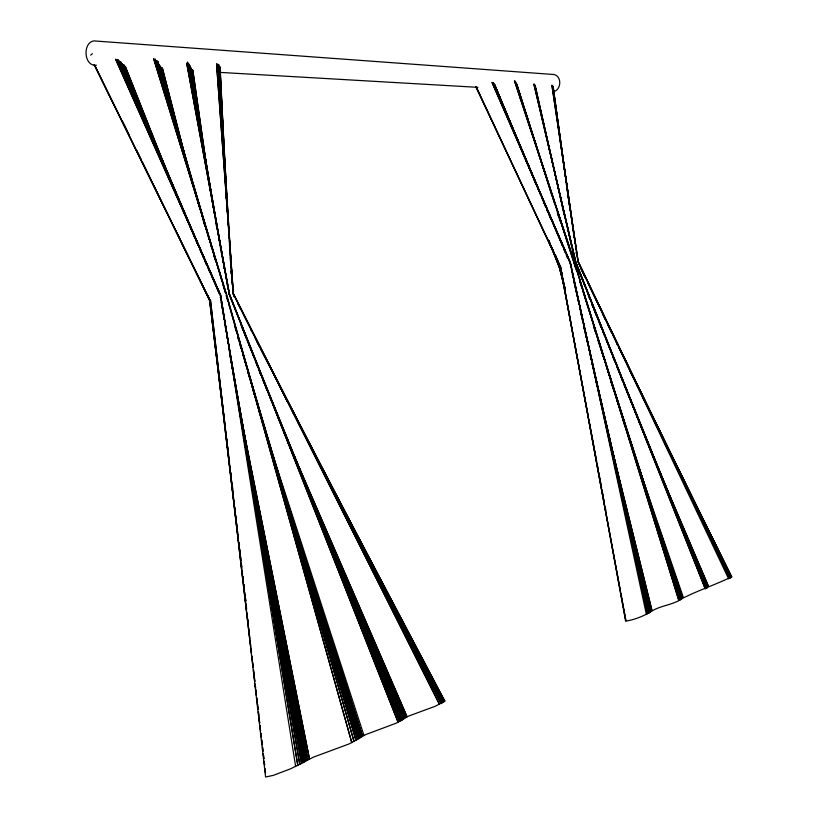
<?xml version="1.0" encoding="UTF-8"?>
<svg xmlns="http://www.w3.org/2000/svg" width="818" height="818" viewBox="0 0 818 818"><rect width="100%" height="100%" fill="white"/><g stroke="black" fill="none" stroke-linecap="round" stroke-linejoin="round"><path stroke-width="1.23" d="M731.691 576.833C715.627 584.696 697.652 590.545 681.844 598.715C672.519 605.381 659.512 605.432 650.341 612.089C642.836 616.394 634.011 619.962 625.617 621.087L560.555 266.648L475.851 86.728M444.88 701.006L435.616 706.118L408.489 716.128L396.311 723.132L365.626 734.615L349.245 743.869L313.499 757.12L290.84 768.695L273.324 775.362L265.594 777.018L210.4 299.828L239.204 546.997M90.634 55.113L92.414 53.712M553.694 91.606C561.393 89.786 562.038 76.35 554.052 74.53L93.835 40.9C82.454 42.628 83.702 66.708 96.432 65.225M220.195 72.403L477.927 87.352M312.936 451.331L314.132 453.591M317.711 460.37L318.908 462.63M298.12 422.609L301.085 428.254M302.271 430.503L303.468 432.763M304.654 435.023L305.84 437.272M308.805 442.916L318.314 460.953M319.501 463.213L444.818 701.19L321.024 466.751L322.251 469.072M325.216 474.716L328.775 481.485M331.74 487.139L337.067 497.303M338.253 499.553L339.439 501.812M342.405 507.467L347.732 517.62M348.918 519.88L356.617 534.563M357.803 536.823L444.317 701.691L290.86 407.732M278.468 383.99L287.905 402.078L278.57 383.939M285.932 398.836L287.108 401.106M292.404 411.29L293.58 413.56M296.525 419.215L303.58 432.804M316.515 457.712L307.108 439.593L322.312 469.082M319.449 463.377L328.867 481.485M330.043 483.755L341.208 505.268M342.384 507.528L443.53 702.273L254.776 337.333M250.676 329.398L251.842 331.668M256.412 340.809L259.326 346.484M260.492 348.754L269.828 366.914M274.49 375.994L275.656 378.264M290.819 407.783L305.983 437.293M323.478 471.352L340.39 504.266M341.556 506.546L442.456 702.928L237.639 303.038L240.502 308.744M234.725 297.353L233.57 295.083L234.715 297.363M243.386 314.429L441.106 703.644L233.283 293.723L216.555 63.773L233.386 293.59L439.511 704.421L233.283 293.723L217.7 64.049L225.216 177.097M659.605 431.873L667.549 447.855M668.684 450.135L673.224 459.266M676.067 464.982L678.94 470.81M680.034 472.968L731.742 577.027L642.529 396.352M630.105 371.188L634.062 379.194M635.187 381.485L639.707 390.636M631.179 373.57L632.304 375.861M636.823 385.012L637.948 387.303M644.717 401.035L652.048 415.912M653.173 418.202L657.682 427.364M658.817 429.644L677.427 467.415M678.551 469.706L731.578 577.283L618.715 347.006M94.142 64.847L209.889 300.134L225.359 429.552M602.437 313.785L605.238 319.511M611.976 333.263L608.05 325.237L611.895 333.335M613.101 335.554L617.6 344.715M616.373 342.507L617.488 344.797M618.612 347.088L625.893 362.006M627.007 364.296L643.807 398.703M644.932 400.994L731.169 577.6L587.743 282.629M584.952 276.893L581.046 268.856L584.921 276.903M122.71 121.504L129.397 135.267M136.637 150.164L141.095 159.336M142.209 161.627L209.602 300.318L222.056 401.669M589.369 286.106L597.15 302.19M598.265 304.49L617.723 344.705M618.827 347.006L730.546 577.978L578.05 261.78L551.915 85.225L578.224 261.678L728.654 578.888M578.224 261.678L729.707 578.408L578.05 261.78L552.498 85.42L572.661 226.658M475.994 86.964L560.248 266.801L588.449 417.344M476.935 88.211L560.248 266.801L625.913 620.862L620.811 593.234M216.095 286.239L118.334 59.847L220.441 295.4L297.824 765.597L220.604 295.237L115.614 59.172L220.625 295.145L295.666 766.599M220.604 295.237L117.056 59.458L220.441 295.4L299.787 764.636L229.551 350.942M571.496 269.112L647.498 613.837L570.34 262.762L491.996 82.373L570.432 262.69L646.373 614.379M288.56 443.08L407.057 716.813L286.597 438.336M284.061 432.477L285.584 435.994M217.118 288.58L219.142 293.273L119.97 61.442L198.774 246.678M570.34 262.762L492.753 82.536L570.126 262.895L648.459 613.336L583.776 325.4M312.803 502.15L404.072 718.603L294.797 458.407L296.239 461.986M293.877 456.015L405.83 717.468L297.241 464.327L404.828 718.061L306.975 487.937M646.404 440.534L647.897 444.062M648.899 446.413L650.402 449.941M655.351 461.73L653.347 457.037L708.449 586.332L656.353 464.082M297.987 466.802L299.49 470.33L297.926 466.863M305.983 485.585L304.48 482.068L305.942 485.698M199.776 249.02L201.269 252.537M202.271 254.889L203.764 258.406M204.766 260.748L206.259 264.265M662.703 479.951L661.21 476.434L662.692 480.023M663.695 482.293L707.877 586.67L660.32 474.031M560.34 240.829L493.356 82.782L570.126 262.895L570.944 266.627M561.332 243.171L562.825 246.688M565.31 252.537L563.817 249.03L565.31 252.486M567.784 258.396L566.301 254.879L567.784 258.376M294.746 458.417L296.239 461.945M657.846 468.162L659.328 471.689M562.825 246.607L494.348 84.295L540.688 195.011M307.844 490.391L309.337 493.919M310.329 496.27L311.811 499.798M198.876 246.545L120.952 62.004L188.068 222.118M199.878 248.897L201.361 252.425M202.353 254.776L206.821 265.359M208.314 268.877L209.306 271.228M664.523 484.788L666.005 488.315M666.987 490.667L669.952 497.712M670.944 500.054L707.498 586.966L670.934 500.176M663.674 482.375L670.075 497.651M542.17 198.539L543.152 200.901M544.144 203.253L545.626 206.78M546.608 209.142L548.091 212.67M549.072 215.032L550.555 218.559M538.367 189.265L494.675 84.663L533.234 177.874M539.348 191.617L540.821 195.144M541.802 197.496L543.275 201.023M544.256 203.375L545.729 206.903M546.71 209.244L548.183 212.772M298.049 466.843L299.531 470.381M306.924 488.06L313.335 503.377M314.316 505.739L403.55 719.073L283.253 430.012M655.423 462.426L656.905 466.076M657.876 468.315L659.349 471.966M660.32 474.205L707.335 587.385M278.345 418.223L279.817 421.761M280.799 424.123L282.271 427.661M194.694 237.568L122.24 63.784L175.124 192.025M195.676 239.909L197.138 243.437M533.622 178.845L535.667 183.743M287.312 440.411L288.774 443.939M289.756 446.301L291.218 449.828M292.2 452.19L294.633 458.08M295.615 460.432L299.521 469.859M300.492 472.211L301.954 475.749M302.936 478.101L311.719 499.307M312.691 501.659L327.343 537.007M328.315 539.359L402.998 719.584L269.357 395.298L401.065 720.832L229.582 295.574L399.716 721.548L229.377 294.183L186.678 63.047L229.469 294.061L398.121 722.314L229.377 294.183L187.557 62.056L226.627 280.574M641.598 428.223L643.071 431.863M644.032 434.113L650.371 449.563M651.332 451.802L707.355 587.58L623.602 383.264M256.228 363.458L257.69 366.996M258.662 369.358L261.095 375.247M262.067 377.609L268.386 392.937L255.472 360.973M176.115 194.214L177.578 197.925L176.064 194.408M178.539 200.103L180.001 203.641M612.948 357.282L614.4 360.82M617.314 367.906L619.246 372.63M620.218 374.992L622.631 380.902M259.48 371.822L260.932 375.36M262.875 380.084L264.316 383.622M265.288 385.984L266.74 389.532M270.124 397.793L271.576 401.341M273.509 406.065L274.96 409.603M275.932 411.965L282.22 427.323M283.672 430.861L285.605 435.585M286.566 437.947L402.159 720.177L240.707 324.235M621.107 377.446L622.559 380.994M623.531 383.356L707.161 587.845L602.293 329.93M122.639 64.591L150.645 133.058M151.606 135.42L158.856 153.119M164.643 167.291L166.095 170.829M167.056 173.191L168.508 176.729M588.336 295.615L589.778 299.163M593.152 307.445L591.7 303.897L593.091 307.486M601.322 327.558L594.113 309.817L596.445 315.779M162.823 162.271L123.313 65.256L150.635 132.792M163.784 164.633L166.197 170.553M167.158 172.915L168.61 176.463M169.571 178.825L171.013 182.383M171.984 184.745L173.426 188.293M599.328 322.885L601.24 327.619M603.163 332.364L604.604 335.912M605.555 338.284L616.107 364.337M617.069 366.699L706.752 588.162L583.479 282.394M241.586 326.648L243.028 330.196M243.979 332.558L246.382 338.478M247.333 340.85L254.521 358.601M151.596 135.154L156.391 147.005M157.353 149.367L158.784 152.925M159.745 155.297L162.629 162.404M582.528 280.022L575.361 262.251L585.78 288.253M495.279 87.322L500.769 100.655L495.544 87.7M502.426 105.052L504.573 110.093M166.923 172.148L123.671 64.591L164.428 166.34M167.874 174.52L169.306 178.058M171.207 182.792L172.629 186.33M586.731 290.625L706.128 588.531L575.678 262.077L533.868 84.019L575.841 261.975L705.3 588.95L575.678 262.077L534.451 84.234L568.49 232.373M165.849 169.888L166.79 172.25M507.344 116.483L508.765 120.041M510.657 124.786L512.068 128.344L510.616 124.817M552.804 249.827L559.829 267.547L564.778 287.343L559.829 267.547L552.794 249.735M172.772 186.095L170.42 180.164L172.721 186.167M550.667 245.124L559.532 267.701L564.86 288.703L559.532 267.701L551.199 246.33M548.878 240.4L550.269 243.958M548.755 240.472L559.389 267.783L564.727 288.785M209.612 300.165L207.772 295.431L209.623 300.165M207.7 295.513L209.991 301.464M635.228 457.344L683.245 597.201M643.48 482.917L682.58 597.59L634.983 457.497M635.054 457.63L641.107 475.81M643.531 483.08L681.864 598.428M622.764 419.409L624.758 425.452M631.946 447.221L681.844 598.715L610.657 380.482M610.545 380.615L613.306 389.112M616.455 398.816L681.527 599.083L593.49 325.676M265.288 431.945L266.464 435.585M268.048 440.442L363.949 735.413M516.587 83.906L573.387 260.952L515.248 81.125L574.205 261.944L680.044 600.054L582.948 291.341M272.65 456.495L273.825 460.145M274.603 462.579L362.507 736.169L272.823 456.362M593.377 325.758L595.32 331.842M597.651 339.143L603.49 357.394M605.821 364.695L680.924 599.533L579.584 280.441M267.752 440.544L268.928 444.194M576.485 270.697L573.776 262.169L575.688 268.243M276.873 470.759L279.572 479.266M282.66 488.98L361.311 736.875L274.449 462.068M516.567 83.917L551.976 195.676M557.365 212.68L558.51 216.32M516.884 84.377L554.389 203.109M557.447 212.803L560.125 221.289M270.226 448.693L271.382 452.344M579.512 280.4L581.424 286.474M276.77 470.831L277.916 474.481M282.496 489.103L283.641 492.753M285.175 497.62L360.37 737.509L274.48 462.068M270.298 448.663L272.2 454.757M276.873 470.831L278.764 476.925M282.547 489.133L283.682 492.794M285.196 497.671L289.357 511.097M290.871 515.984L359.716 738.081L270.441 448.141M258.815 410.38L259.94 414.031M263.693 426.219L264.817 429.869M265.564 432.303L268.938 443.274M272.752 456.945L273.866 460.606M276.852 470.36L277.967 474.021M279.459 478.908L282.813 489.89L276.975 470.34M285.053 497.211L286.913 503.315M287.66 505.749L295.114 530.156M295.86 532.6L303.314 557.007M304.061 559.44L358.846 738.828L251.566 384.47M247.496 371.024L250.083 379.583M253.151 390.759L254.245 394.429M257.179 404.225L258.284 407.896M259.009 410.35L261.576 418.918M263.774 426.26L264.879 429.931M265.605 432.385L268.907 443.397M270.369 448.295L272.21 454.419M272.936 456.863L275.502 465.442M283.57 492.375L290.165 514.41M290.901 516.853L296.76 536.444M297.496 538.888L357.599 739.666L237.711 336.331M234.439 325.329L236.259 331.433M156.851 60.767L222.322 282.149L155.185 59.008L225.921 292.895L153.651 58.651L226.422 293.948L351.801 742.713L226.289 294.112L354.071 741.629L228.754 304.214L356.004 740.607L247.609 370.707M226.289 295.605L228.079 301.74L226.289 295.615M156.831 60.777L209.214 239.643M210.645 244.541L211.719 248.222M213.876 255.564L214.95 259.245M237.557 336.413L238.641 340.094M240.073 344.991L241.146 348.662M242.588 353.56L246.893 368.264M213.345 253.232L157.864 61.422L187.179 164.275M214.05 255.676L215.819 261.78M187.874 166.719L192.066 181.412M192.772 183.866L194.52 189.981M195.216 192.434L199.408 207.118M203.253 220.584L204.296 224.265M200.257 209.418L159.295 64.704L188.743 170.297M201.647 214.326L202.69 218.007M203.385 220.451L205.124 226.586M189.428 172.762L190.379 176.606M191.136 178.917L192.843 185.072M159.694 65.634L179.837 139.254M180.502 141.708L183.856 153.978M179.858 138.917L160.072 66.36L175.666 124.264M180.533 141.371L183.886 153.672M176.33 126.729L178.989 136.575M160.614 66.953L182.997 150.502M183.661 152.956L184.643 156.637M160.594 66.964L182.179 148.15M161.371 67.495L184.745 156.33M161.361 67.505L184.633 156.412M188.713 170.205L162.312 67.874L188.038 167.792M605.044 420.973L605.964 424.695M606.578 427.17L651.997 610.709L607.416 430.943M611.537 449.062L613.357 456.485L610.749 445.35M614.87 462.671L651.251 611.138L609.88 441.556M562.416 276.003L560.269 267.322L555.565 255.533L560.269 267.322L562.406 276.014M607.467 431.648L608.377 435.37M618.316 477.681L617.109 472.732L618.316 477.784M618.909 480.166L650.719 611.516L617.314 472.63M614.032 458.99L616.721 470.145M615.647 466.618L616.537 470.34M618.919 480.268L621.588 491.434M622.181 493.919L650.412 611.833M605.013 420.513L607.672 431.7M609.103 438.039L650.341 612.089L591.935 362.814M594.41 374.102L595.279 377.824M595.852 380.309L597.007 385.268M599.318 395.206L601.925 406.372M602.498 408.857L603.653 413.826M604.236 416.311L649.891 612.467L585.361 332.895M569.062 234.868L571.639 246.065M580.483 311.77L583.06 322.957M583.633 325.441L584.778 330.411M535.115 85.747L571.67 246.095M573.939 256.034L575.074 261.003M583.52 325.513L584.665 330.492M585.228 332.977L586.373 337.957M586.935 340.441L588.081 345.421M589.502 351.638L602.017 406.372M602.59 408.867L649.257 612.876L579.676 306.648M572.314 274.275L573.162 278.018M579.103 304.153L573.735 280.502L577.334 296.729M535.32 86.105L564.226 215.195M577.897 299.224L579.011 304.214M579.573 306.699L583.214 322.906M240.083 412.671L241.33 418.918M241.831 421.423L309.48 758.971L241.77 421.515M244.101 435.432L244.592 437.937M245.819 444.194L307.824 759.83L244.296 435.278M243.314 430.268L243.805 432.773M242.445 426.158L242.926 428.663M243.406 431.168L244.602 437.436M245.083 439.941L306.433 760.628L251.515 475.207M249.827 466.444L250.308 468.939M588.919 419.849L590.095 426.117M590.565 428.632L595.034 452.466M595.504 454.972L596.68 461.25M597.15 463.755L598.326 470.033M598.796 472.538L599.972 478.806M600.443 481.321L601.608 487.589M602.079 490.105L603.255 496.373M603.725 498.878L604.195 501.393M605.371 507.661L605.841 510.176M252.312 480.319L252.782 482.824M253.969 489.103L254.439 491.608M255.625 497.886L256.801 504.154M257.281 506.669L258.457 512.937M258.938 515.452L260.114 521.72M260.594 524.226L265.083 548.07M265.553 550.575L305.308 761.364L242.588 426.086M240.001 412.272L240.472 414.787M240.942 417.292L242.118 423.571M560.555 266.648L620.351 590.719M244.142 435.953L244.613 438.458M249.02 462.293L249.48 464.798L248.365 458.499M250.645 471.066L251.106 473.571M252.731 482.354L251.566 476.086L251.985 478.622M253.191 484.859L254.357 491.137M255.513 497.405L255.983 499.91M258.069 511.199L258.529 513.704M258.999 516.219L260.155 522.487M260.625 524.992L261.78 531.26M262.251 533.776L263.406 540.044M263.866 542.549L265.032 548.827M265.492 551.332L304.48 762.018L231.136 361.556M230.216 356.536L230.676 359.041M227.077 283.089L228.202 289.368M233.427 375.503L233.887 378.018M235.921 389.337L236.371 391.853M236.821 394.368L237.281 396.883M238.406 403.172L238.866 405.687M239.316 408.202L241.351 419.522M241.801 422.037L242.936 428.325M243.386 430.841L245.42 442.16M245.881 444.675L247.005 450.953M247.465 453.469L247.915 455.984M249.95 467.303L251.085 473.591M252.435 481.137L253.57 487.426M254.02 489.941L256.065 501.26M256.515 503.776L303.13 762.846L228.692 346.126M224.439 322.272L224.889 324.787M225.328 327.292L225.778 329.807M226.903 336.086L227.353 338.591M227.803 341.106L228.253 343.611M228.222 289.368L188.692 63.692L211.923 198.017M220.809 299.398L220.369 296.883L220.788 299.398M222.118 306.944L222.557 309.46L222.077 306.934M222.997 311.975L301.566 763.715L240.185 412.865M228.529 346.219L228.968 348.734M229.408 351.249L229.848 353.765M230.287 356.28L230.727 358.795M231.167 361.311L233.15 372.619M233.59 375.135L236.443 391.485M236.883 394L239.746 410.35M212.363 200.533L215.185 216.852M215.625 219.357L217.578 230.656M218.007 233.171L218.447 235.676M218.876 238.191L219.97 244.47M220.4 246.975L220.84 249.49M221.269 252.005L221.709 254.51M223.662 265.809L224.091 268.324M189.623 65.471L220.932 249.347M221.361 251.862L223.294 263.202M223.723 265.717L224.152 268.232M222.925 311.965L223.355 314.48M223.784 316.995L224.214 319.511M224.633 322.026L228.263 343.407M228.692 345.922L229.122 348.437M189.592 65.44L207.036 169.582L192.772 70L207.077 169.51M207.752 174.602L207.394 172.087L211.872 198.447M212.291 200.952L212.711 203.467M213.13 205.972L213.549 208.478M213.968 210.993L214.388 213.498M215.441 219.776L215.86 222.281M216.279 224.797L216.698 227.302M215.124 217.046L190.124 66.053L202.966 145.502M215.543 219.561L215.962 222.077M216.381 224.602L216.79 227.118M203.375 148.017L203.784 150.543M204.193 153.058L204.602 155.584M205.011 158.099L205.42 160.625M205.829 163.15L206.238 165.665M207.015 169.817L190.604 67.996L200.522 130.972M207.424 172.332L207.823 174.837M208.232 177.353L208.641 179.868M209.04 182.383L209.449 184.899M209.858 187.414L210.257 189.929M200.911 133.498L201.31 136.013M201.709 138.528L202.107 141.054M202.506 143.569L202.905 146.085M203.304 148.61L203.702 151.126M204.101 153.641L204.5 156.156M204.889 158.682L205.287 161.197M205.686 163.712L206.085 166.238M202.966 145.696L190.87 68.671L201.33 136.555M203.365 148.222L203.764 150.747M204.152 153.273L204.551 155.788M204.95 158.314L205.349 160.839M205.747 163.365L206.136 165.89M201.719 139.07L202.107 141.586M202.496 144.101L202.884 146.616M204.612 156.258L191.126 67.955L202.158 141.217M205.001 158.784L205.39 161.299M202.547 143.743L202.925 146.269M203.304 148.794L203.682 151.32M204.071 153.845L204.449 156.371M205.41 160.41L191.954 69.653L204.561 155.451M205.788 162.935L206.167 165.461M204.94 157.976L205.308 160.492M205.676 163.017L206.054 165.543M207.435 172.036L207.792 174.551M208.161 177.077L208.518 179.592M208.12 177.128L208.478 179.643M573.019 229.183L574.277 238.007M575.535 246.842L575.903 249.357L575.391 245.604M576.618 254.408L576.261 251.883L576.639 254.418M553.07 86.974L572.743 226.719M573.091 229.234L574.338 238.048M553.06 86.984L564.502 170.195M564.849 172.71L565.371 176.494M565.719 179.019L566.066 181.535M566.414 184.06L566.935 187.843M567.283 190.359L567.631 192.884M568.152 196.668L568.5 199.193M568.847 201.709L569.359 205.492M569.706 208.017L570.054 210.533M570.575 214.316L570.923 216.842L570.637 214.418M553.275 87.342L566.168 181.708M566.506 184.224L567.712 193.028M568.06 195.543L568.571 199.316M568.919 201.841L569.256 204.357M569.778 208.13L570.115 210.645M222.363 404.194L222.833 407.998M223.14 410.534L223.764 415.595M224.081 418.131L224.541 421.935M224.858 424.47L225.318 428.264M225.788 432.068L226.105 434.603M226.566 438.407L227.036 442.201M227.506 446.004L227.813 448.54M228.283 452.344L228.59 454.869M229.214 459.941L229.521 462.477M229.991 466.27L230.298 468.806M230.768 472.61L231.085 475.146M232.486 486.546L232.793 489.082M225.666 432.088L226.116 435.892M226.422 438.438L227.782 449.849M228.089 452.395L229.449 463.806M229.756 466.352L230.216 470.156M230.512 472.692L231.126 477.763M231.422 480.309L231.883 484.113M232.179 486.649L232.793 491.72M233.089 494.266L233.549 498.07M233.856 500.606L234.306 504.409M234.613 506.955L235.216 512.027M235.523 514.563L235.973 518.367M236.279 520.913L236.883 525.984M237.189 528.52L237.649 532.324M237.946 534.87L238.406 538.673M238.856 542.477L239.316 546.281M239.613 548.827L240.073 552.631M240.523 556.434L240.829 558.97M241.29 562.784L241.739 566.588M242.2 570.391L242.496 572.927M242.956 576.741L243.406 580.545M243.866 584.349L244.173 586.884M245.533 598.306L245.84 600.841M236.739 526.076L209.602 300.318L94.643 65.195L209.889 300.134L251.484 653.551M237.046 528.622L238.416 540.033M238.723 542.569L240.093 553.98M240.4 556.516L240.86 560.33M241.157 562.866L241.77 567.937M242.077 570.473L242.537 574.277M242.834 576.813L243.294 580.616M243.754 584.42L244.214 588.234M244.664 592.038L244.971 594.574M245.431 598.377L245.737 600.913M246.341 605.985L246.647 608.52M248.018 619.942L248.324 622.478M251.78 656.087L253.12 667.488M253.416 670.014L254.766 681.414M256.402 695.351L255.063 683.95L255.605 687.693M256.699 697.887L258.038 709.288L257.527 704.175M258.345 711.824L259.684 723.224L259.153 718.112M259.981 725.75L260.574 730.822M262.22 744.758L261.617 739.687L262.108 743.47M262.967 751.088L262.517 747.284L262.987 751.077M263.856 758.685L263.263 753.623L263.877 758.675M264.603 765.024L264.153 761.221L264.613 765.014M239.5 549.532L240.829 560.943M241.126 563.479L241.719 568.551M242.016 571.087L243.345 582.488M243.641 585.023L244.971 596.434M245.267 598.97L246.596 610.371M246.883 612.907L248.212 624.318M248.508 626.854L249.101 631.925M249.398 634.461L249.838 638.265M250.134 640.801L250.727 645.862M251.024 648.398L251.463 652.202M251.913 656.005L252.353 659.809M252.65 662.345L253.243 667.416M253.539 669.952L253.979 673.756M254.275 676.292L254.868 681.353M255.901 690.228L256.494 695.3M256.78 697.836L257.23 701.639M258.406 711.783L258.856 715.586M260.032 725.719L260.482 729.523M225.379 179.633L226.821 201.228M226.985 203.764L227.66 213.927M227.833 216.463L228.427 225.359M228.59 227.895L229.265 238.058M229.439 240.604L230.022 249.49M230.277 253.304L230.87 262.189M231.126 266.003L231.627 273.621M231.883 277.435L232.394 285.053L231.872 276.095M218.641 64.479L231.709 273.549M218.631 64.458L222.762 133.017M222.915 135.553L223.529 145.716M223.682 148.252L224.377 159.684M224.531 162.22L225.144 172.373M225.369 176.187L225.911 185.072M226.218 190.154L226.678 197.772M226.985 202.854L227.516 211.739M227.823 216.811L228.283 224.439M228.672 230.778L229.05 237.128M229.439 243.478L229.817 249.827M230.277 257.445L230.584 262.527M231.116 271.412L231.269 273.948M228.488 224.214L219.428 66.268L221.146 98.18M228.631 226.76L229.285 238.222M229.439 240.768L229.95 249.684M230.236 254.776L230.676 262.425M231.116 270.063L231.33 273.887M221.289 100.737L221.985 113.498M222.118 116.044L222.741 127.526M222.885 130.082L223.508 141.565M223.713 145.389L224.275 155.594M224.551 160.706L225.032 169.633M225.379 176.013L225.87 184.95M226.146 190.052L226.627 198.978M226.975 205.359L227.322 211.739M227.813 220.666L228.017 224.5M219.919 66.892L226.044 183.968M226.177 186.514L226.78 197.966M226.975 201.78L227.506 211.964M227.844 218.324L228.181 224.684M228.641 233.59L228.846 237.414M219.899 66.912L221.136 92.414M221.259 94.96L221.944 108.988M222.067 111.545L222.69 124.295M222.936 129.397L223.498 140.87M223.743 145.972L224.234 156.177M224.551 162.547L224.919 170.195M225.359 179.122L225.604 184.224M226.167 195.707L226.289 198.253M220.236 68.886L223.631 140.072M223.743 142.618L224.357 155.328M224.531 159.142L225.022 169.316M225.379 176.944L225.748 184.571M226.167 193.467L226.412 198.549M506.403 114.111L496.015 88.027L506.373 114.131M169.479 177.792L125.215 66.227L169.428 177.854M682.12 597.927L643.296 483.08L682.12 597.927M574.41 261.811L514.471 80.849L574.205 261.944L678.889 600.637L574.41 261.811M225.574 293.161L223.007 284.623L225.574 293.161M520.882 99.489L519.093 93.375L520.861 99.499M573.357 253.539L572.211 248.56L573.377 253.549M537.385 97.219L535.862 89.745L537.365 97.23M229.101 294.388L228.651 291.873L229.101 294.388M221.688 304.429L221.249 301.914L221.647 304.419M575.003 243.058L574.635 240.533L575.044 243.089M261.32 737.151L260.87 733.357L261.361 737.13M265.492 772.621L265.052 768.818L265.502 772.621M232.987 293.948L232.731 290.134L232.987 293.948"/></g></svg>
